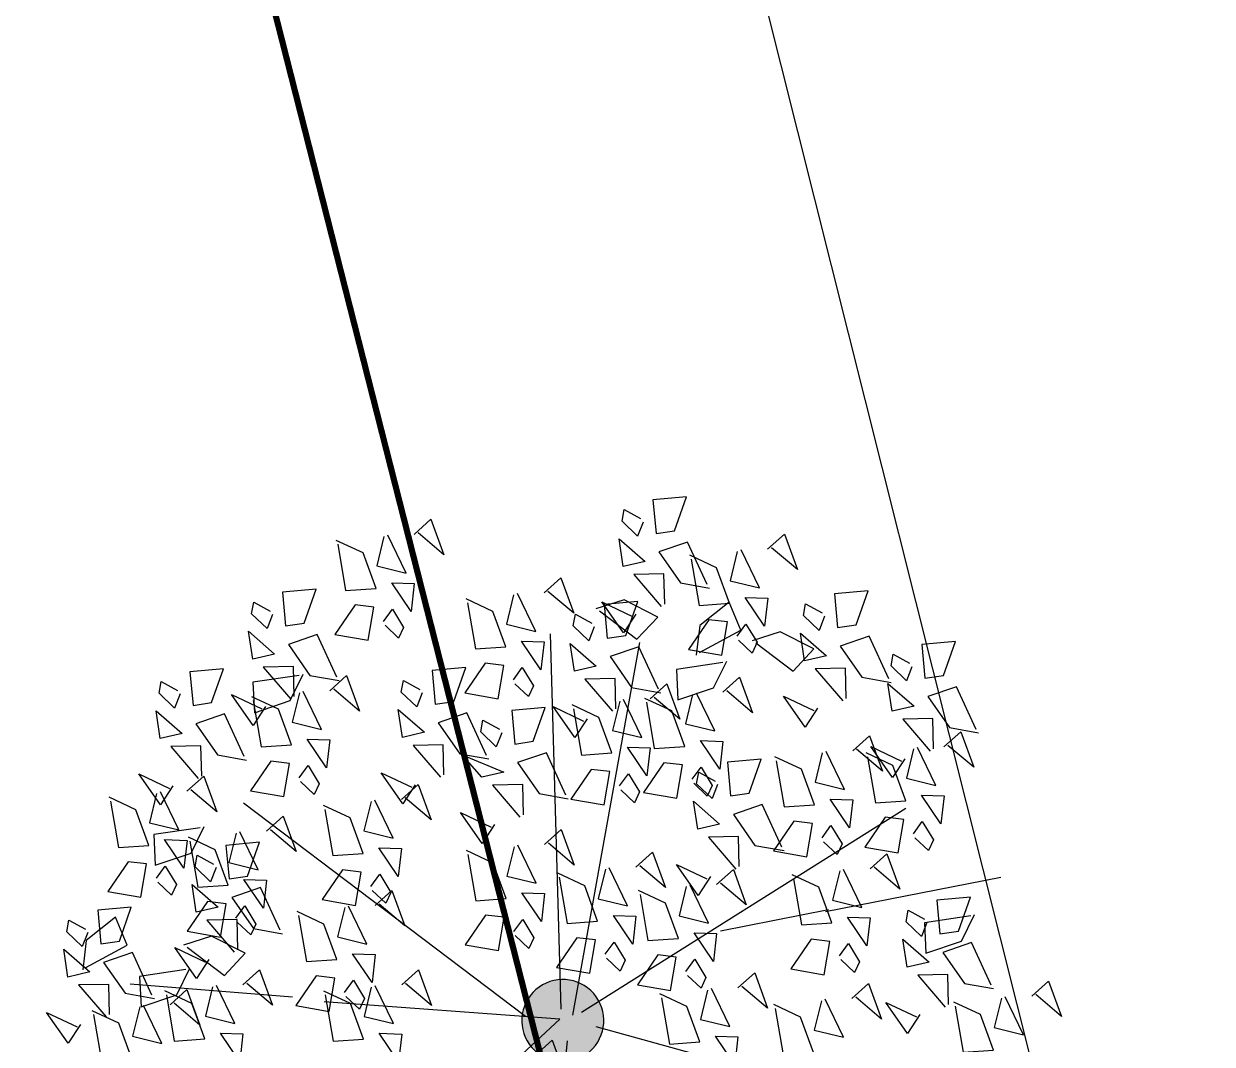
# Model space of a CAD drawing. Extents: x 671027 to 671614, y 802418 to 802669.
# Drawn here: x 671338.86 to 671344.65, y 802580.39 to 802585.36 of the extents above; entities that cross this region are included whole.
import ezdxf

# ---------------------------------------------------------------- set-up
doc = ezdxf.new("R2010")
doc.units = 0
for name, color, linetype in [('Bubbler 60', 200, 'Continuous'), ('Pipe-Lateral-10 Bars-32mm', 7, 'Continuous'), ('plataform', 8, 'Continuous'), ('ROAD BORDER', 7, 'Continuous'), ('Roads boundry', 7, 'Continuous')]:
    doc.layers.add(name, color=color, linetype=linetype)
doc.styles.get("Standard").update_dxf_attribs({"font": 'arial.ttf'})
doc.linetypes.add('32mm', pattern='A,0.5,-0.2,["32mm",Standard,S=0.1,R=0,X=-0.1,Y=-0.05],-0.5', length=1.2)

# ---------------------------------------------------------------- blocks, each defined once
blk = doc.blocks.new('tg')
at = {"layer": 'plataform', "color": 2, "extrusion": (0.04100688207803799, -0.0577157786741523, 0.99749051349588)}
for p, q in [((-2.744171246938095, 2.10230068980519, 0.1934108261326958), (-2.606488061771415, 2.263782150594409, 0.1970941394706565)), ((-2.604144507256024, 2.233895332336317, 0.1952685152386639), (-2.518605139624015, 1.909960222563598, 0.1730087848879326)), ((-2.295746014621727, 1.997949518978487, 0.1689381826686813), (-2.129120197198972, 2.139134905084859, 0.1702573122585309)), ((-2.129120197198972, 2.139134905084859, 0.1702573122585309), (-2.01817034981741, 1.893364731355462, 0.1514756556755291)), ((-2.723079288197368, 1.833319719315398, 0.1769802321596286), (-2.744171246938095, 2.10230068980519, 0.1934108261326958)), ((-2.105488976981178, 1.722298223425526, 0.1451672527674937), (-2.295746014621727, 1.997949518978487, 0.1689381826686813)), ((-2.518605139624015, 1.909960222563598, 0.1730087848879326), (-2.723079288197368, 1.833319719315398, 0.1769802321596286)), ((-2.01817034981741, 1.893364731355462, 0.1514756556755291), (-2.09316119824598, 1.69499038603891, 0.1430803989636939)), ((-2.155094263195679, 1.423558964294273, 0.1299211821149514), (-2.24494504211998, 1.615274072757813, 0.1447077759373013)), ((-2.216740066935927, 1.605102019051913, 0.1429597030780335), (-1.886016608034879, 1.54955165019993, 0.1261494473019341)), ((-1.886016608034879, 1.54955165019993, 0.1261494473019341), (-1.901249858369738, 1.332010616448599, 0.1141885495322289)), ((-1.901249858369738, 1.332010616448599, 0.1141885495322289), (-2.155094263195679, 1.423558964294273, 0.1299211821149514)), ((-3.283480337523542, -0.03333384914520821, 0.09201194091338333), (-3.116854520100787, 0.1078515369611637, 0.09333107049634459)), ((-3.116854520100787, 0.1078515369611637, 0.09333107049634459), (-3.005904672719225, -0.1379186367682337, 0.07454941391643072)), ((-1.119938230775915, -2.170644424256977, -0.1205982616766302), (-1.008988383394353, -2.416414597986375, -0.1393799182589193)), ((-1.008988383394353, -2.416414597986375, -0.1393799182589193), (-1.083979231822923, -2.614788943302926, -0.1477751749676667))]:
    blk.add_line(p, q, dxfattribs=at)
at = {"layer": 'plataform', "color": 108, "extrusion": (0.04100688207803799, -0.0577157786741523, 0.99749051349588)}
for p, q in [((-2.968452263675317, 1.229567307995524, 0.1521338205422983), (-2.801826446136147, 1.370752694101895, 0.1534529501318849)), ((-2.801826446136147, 1.370752694101895, 0.1534529501318849), (-2.690876598871, 1.124982520139667, 0.1346712935477209)), ((-2.778195226034768, 0.9539160123261468, 0.1283628906403981), (-2.968452263675317, 1.229567307995524, 0.1521338205422983)), ((-2.690876598871, 1.124982520139667, 0.1346712935477209), (-2.765867447066739, 0.9266081750559465, 0.1262760368308722)), ((-3.093223300115824, -0.3089851449310004, 0.06824101099796948), (-3.283480337523542, -0.03333384914520821, 0.09201194091338333)), ((-1.905842445959024, -2.378256028268595, -0.1003023131923728), (-1.99569322476691, -2.186540920037885, -0.08551571938071173)), ((-1.967488249582857, -2.196712973743786, -0.0872637922307159), (-1.636764790798225, -2.252263342362937, -0.1040740479992144)), ((-1.28656404819867, -2.311829810479765, -0.1219173912726555), (-1.119938230775915, -2.170644424256977, -0.1205982616766302)), ((-1.636764790798225, -2.252263342362937, -0.1040740479992144), (-1.651998041016668, -2.469804376230684, -0.1160349457784462)), ((1.248612906266317, -2.36975958056945, -0.2294905087660119), (1.415238723689072, -2.228574194463079, -0.2281713791830507)), ((1.415238723689072, -2.228574194463079, -0.2281713791830507), (1.526188571070634, -2.474344368192476, -0.2469530357560763)), ((-1.651998041016668, -2.469804376230684, -0.1160349457784462), (-1.905842445959024, -2.378256028268595, -0.1003023131923728)), ((-1.096307010790952, -2.587481106149141, -0.1456883211742927), (-1.28656404819867, -2.311829810479765, -0.1219173912726555)), ((1.438869943674035, -2.645410876355243, -0.2532614386783379), (1.248612906266317, -2.36975958056945, -0.2294905087660119)), ((-1.402154539763615, -2.647548855149296, -0.1365904936541158), (-1.264471354247689, -2.486067394127247, -0.1329071803145433)), ((-1.262127799848713, -2.515954212618169, -0.134732804550786), (-1.17658843256595, -2.839889322390889, -0.1569925348919908)), ((1.526188571070634, -2.474344368192476, -0.2469530357560763), (1.451197722642064, -2.672718713392612, -0.255348292464111)), ((-1.381062580673643, -2.916529825522673, -0.1530210876386351), (-1.402154539763615, -2.647548855149296, -0.1365904936541158)), ((-1.17658843256595, -2.839889322390889, -0.1569925348919908), (-1.381062580673643, -2.916529825522673, -0.1530210876386351)), ((-0.9770282559848056, -3.039314932522473, -0.1767354244187544), (-1.066879034792692, -2.847599824408178, -0.1619488306151439))]:
    blk.add_line(p, q, dxfattribs=at)
at = {"layer": 'plataform', "color": 98, "extrusion": (0.04100688207803799, -0.0577157786741523, 0.99749051349588)}
for p, q in [((-3.005904672719225, -0.1379186367682337, 0.07454941391643072), (-3.080895521147795, -0.33629298196837, 0.06615415721528423)), ((-1.038674059259392, -2.857771877997664, -0.1636969034735123), (-0.707950600824006, -2.913322246616815, -0.1805071592317717)), ((-0.707950600824006, -2.913322246616815, -0.1805071592317717), (-0.7231838512752802, -3.130863280484562, -0.1924680570026392)), ((-0.7231838512752802, -3.130863280484562, -0.1924680570026392), (-0.9770282559848056, -3.039314932522473, -0.1767354244187544))]:
    blk.add_line(p, q, dxfattribs=at)
at = {"layer": 'plataform', "color": 92, "extrusion": (0.04100688207803799, -0.0577157786741523, 0.99749051349588)}
for points, elevation in [([(-0.4287966583309377, 3.427323922565487), (-0.3065809588807731, 3.532997390245393), (-0.5467239800165722, 3.657081744062815), (-0.4150265944411644, 3.453973412695113)], -0.04094036375877658), ([(-0.4862703834154325, 3.325826417283362), (-0.1507173861469047, 3.313553668606595), (-0.1370909468446915, 3.095577668629319), (-0.4011049291222117, 3.153562276363894), (-0.5156053133599303, 3.332269161156083)], -0.04094036376364529), ([(-0.7928707181996415, 3.311561969298667), (-0.7773849620365363, 3.472384116837616), (-0.9787905692615535, 3.475158130322701), (-0.7928707181996415, 3.311561969298667)], -0.04094036374889845), ([(-0.4718222821420319, 3.213202433385324), (-0.6869979533247756, 3.189326956644893), (-0.7111076802057055, 3.404373117523205), (-0.4580521256223695, 3.239852102779893)], -0.04094036375139321), ([(-0.4983833737497478, 2.990656177314867), (-0.2966350964424838, 3.069194322846502), (-0.2179040045091813, 2.867631564915316), (-0.5048181670188547, 2.961357448183936)], -0.04094036375492005), ([(-0.5699286075039425, 2.892482987105597), (-0.8909766908924042, 2.990842340969345), (-0.8479510667691168, 3.204963829784532), (-0.6078080454432524, 3.080879475832288), (-0.5432460103846495, 2.878695816607791)], -0.04094036376847404), ([(-0.5583257374183641, 2.789868914715657), (-0.2227727403396382, 2.777596166174085), (-0.2091463013346058, 2.559620165978988), (-0.4731602834500621, 2.61760477374073), (-0.5876606673368707, 2.796311658426696)], -0.04094036376950988), ([(-0.4847569352191208, 2.772680177458213), (-0.575600629864621, 2.639072610448862), (-0.3115866475883686, 2.581088002714074), (-0.4911916845930344, 2.743381645270047)], -0.04094036375030757), ([(-0.5704387282677126, 2.454698674827124), (-0.3686904504457285, 2.533236820279026), (-0.2899593585521152, 2.331674062090335), (-0.5768735214810812, 2.425399945371836)], -0.04094036375132371), ([(-0.7681095652354768, 2.453873947419662), (-0.6458938657181, 2.559547415195975), (-0.8860368873016709, 2.683631769189175), (-0.7543395011166907, 2.480523437672498)], -0.04094036377126339), ([(-1.181214322137735, 2.408090327825672), (-0.9894966387160551, 2.580967207285806), (-0.9172003399950678, 2.350105719900819), (-1.148283547573757, 2.278010318186757), (-1.181214322137735, 2.408090327825672)], -0.04094036376792989), ([(-0.5568122890995132, 2.236722674660624), (-0.6476559839083457, 2.103115107623883), (-0.3836420019544754, 2.045130499834065), (-0.56324703859707, 2.207424142702572)], -0.04094036375313292), ([(-0.8111351892355325, 2.239752458374661), (-1.026310860161526, 2.215876981595077), (-1.050420587231731, 2.430923142609319), (-0.7973650325265468, 2.266402127634935)], -0.04094036375884347), ([(-0.5509582975175774, 1.707099708547714), (-0.3592406140956346, 1.879976588008222), (-0.2869443151734205, 1.649115100907168), (-0.5180275227235828, 1.577019699031856), (-0.5509582975175774, 1.707099708547714)], -0.04094036375827026), ([(-0.997415834054226, 1.774442076146496), (-0.6618628367318038, 1.762169327142774), (-0.6482363976860285, 1.544193327206666), (-0.912250379733268, 1.602177935064663), (-1.02675076420275, 1.780884819734481)], -0.04094036375523012), ([(-0.08401502760406732, 1.314022765801755), (-0.05751943360710499, 1.154644112059365), (0.1377940942985078, 1.203883725565198), (-0.08401502760406732, 1.314022765801755)], -0.04094036376001935), ([(-0.4071229402256292, 1.521950277527066), (-0.4850967047516094, 1.446939886253767), (-0.3448572357416139, 1.385427524177705), (-0.2733182203987409, 1.431139383127492), (-0.3777880100754075, 1.515507533936761)], -0.04094036376639762), ([(-0.4195684125238181, 1.326295599612785), (-0.2178201349867999, 1.404833745267104), (-0.1390890429575917, 1.203270987268162), (-0.4260032056295927, 1.29699687050924)], -0.04094036377044596), ([(-2.399310201950656, 2.428054308109321), (-2.383824445692388, 2.588876455581048), (-2.585230052605228, 2.591650468700605), (-2.399310201950656, 2.428054308109321)], -0.04094036375692267), ([(-1.27890058466533, 1.418911434961558), (-1.087182901203435, 1.591788314679941), (-1.014886602063682, 1.360926827281333), (-1.245969809586106, 1.288831425243654), (-1.27890058466533, 1.418911434961558)], -0.04094036376536016), ([(-0.405941973409726, 1.108319599770627), (-0.4967856683528852, 0.9747120325443505), (-0.2327716861026241, 0.9167274249712445), (-0.4123767230416095, 1.079021067623041)], -0.04094036376050453), ([(-2.176368091131199, 2.008975325688311), (-2.497416174520715, 2.107334679550576), (-2.45439055058797, 2.321456168501479), (-2.214247529166727, 2.19737181448074), (-2.149685493917796, 1.995188155121796)], -0.04094036374809135), ([(-1.135065227181636, 1.233762003804906), (-1.213038991628979, 1.158751613047142), (-1.072799522725836, 1.097239250618807), (-1.001260507518343, 1.142951109377571), (-1.105730297100538, 1.227319260121787)], -0.04094036375707537), ([(-0.9959023858990035, 1.221295836063169), (-1.086746080450344, 1.087688268986744), (-0.8227320983346733, 1.029703661223732), (-1.002337135110853, 1.191997303902175)], -0.04094036374570607), ([(0.2199611667923332, 0.2249107683723018), (0.1291174718214366, 0.09130320130838794), (0.3931314540037929, 0.03331859364103978), (0.2135264171327123, 0.1956122363870785)], -0.04094036376371448), ([(-2.512044021658464, 1.810490179112747), (-2.389828322722708, 1.916163646874403), (-2.629971343533852, 2.040248000746913), (-2.498273958025656, 1.8371396692828)], -0.04094036375285359), ([(-2.565164434489422, 1.891411009851755), (-2.229611437385016, 1.879138261146487), (-2.215984998462406, 1.661162261439594), (-2.479998980654442, 1.719146868687133), (-2.594499364570519, 1.897853753534873)], -0.04094036376656372), ([(-1.974871540659589, 1.638919211233149), (-2.052845305499229, 1.563908820326424), (-1.912605836136626, 1.502396458141818), (-1.841066820996511, 1.54810831680708), (-1.945536610971842, 1.632476467399583)], -0.04094036374636274), ([(-1.40191772691608, 1.138810728561319), (-1.375422132918591, 0.9794320748196728), (-1.180108604755749, 1.028671688285457), (-1.40191772691608, 1.138810728561319)], -0.04094036376427415), ([(-1.269512858958131, 0.5132425174983221), (-0.9339598620420447, 0.5009697689271988), (-0.9203334230644378, 0.2829937688964785), (-1.184347405166889, 0.340978377079572), (-1.29884778902675, 0.5196852616020606)], -0.04094036376978871), ([(-0.5762737996072653, -0.1816558703686444), (-0.3845561166038733, -0.008778990895784433), (-0.3122598174918576, -0.2396404781320253), (-0.5433430252992482, -0.3117358799672872), (-0.5762737996072653, -0.1816558703686444)], -0.04094036374058133), ([(-1.022731336278537, -0.1143135029608762), (-0.6871783394308818, -0.1265862516269895), (-0.6735519000599248, -0.3445622515072701), (-0.9375658824046087, -0.2865776438674639), (-1.052066266360376, -0.1078707592772242)], -0.04094036375248548), ([(-0.06928594060688609, -0.7244843529101744), (0.2662670565264761, -0.73675710177923), (0.2798934955992473, -0.9547331018771761), (0.01587951345631683, -0.8967484939526967), (-0.09862087062082026, -0.718041609132284)], -0.0409403637598188), ([(-0.4324384425443626, -0.3668053015135934), (-0.5104122073832609, -0.4418156924208395), (-0.3701727379262353, -0.5033280546721498), (-0.2986337230421294, -0.4576161959682554), (-0.4031035125576392, -0.3732480451283768)], -0.04094036376350749), ([(-0.37720480096264, -0.7389910427962688), (-0.1854871178370879, -0.5661141635524726), (-0.113190818142662, -0.7969756507729394), (-0.3442740260729542, -0.8690710523786123), (-0.37720480096264, -0.7389910427962688)], -0.04094036376454225), ([(-0.6992909421148151, -0.4617565767297146), (-0.6727953479150458, -0.621135230185944), (-0.4774818202794033, -0.5718956170610385), (-0.6992909421148151, -0.4617565767297146)], -0.04094036376045417), ([(-1.034844327197107, -0.4494837429460762), (-0.8330960495654517, -0.3709455973597263), (-0.7543649573191825, -0.5725083556553193), (-1.041279119883541, -0.4787824720608555)], -0.04094036376443502), ([(-1.597861288826278, -0.2397469956476163), (-1.918909372160797, -0.1413876421091832), (-1.875883748281996, 0.0727338471670383), (-1.635740726671215, -0.05135050698926907), (-1.571178691813097, -0.2535341664982169)], -0.04094036375327714), ([(0.1141465004377018, -1.52316093203007), (0.4496994975039006, -1.535433680993894), (0.463325936873326, -1.753409680874762), (0.1993119543661002, -1.695425073261233), (0.08481157038460518, -1.516718188508937)], -0.04094036375932963), ([(-1.757970459811019, -0.4440350864536604), (-1.56625277648345, -0.2711582069248175), (-1.493956477086995, -0.5020196943642228), (-1.7250396847328, -0.5741150961714093), (-1.757970459811019, -0.4440350864536604)], -0.04094036375510455), ([(-1.248741188392661, -1.304606368516211), (-1.233255432307715, -1.143784221493692), (-1.434661039438573, -1.141010208075682), (-1.248741188392661, -1.304606368516211)], -0.0409403637747689), ([(0.1156599487829729, -2.076307172249296), (0.02481625390745523, -2.209914739381705), (0.2888302359542165, -2.267899347238806), (0.1092251991238787, -2.105605704233776)], -0.04094036376472765), ([(-1.198480465664312, -1.833939996949236), (-1.006762782403428, -1.661063117516056), (-0.9344664835885444, -1.891924604968483), (-1.165549691004907, -1.964020006655003), (-1.198480465664312, -1.833939996949236)], -0.04094036376904922), ([(-0.4673436316770873, -2.124899592141408), (-0.44084803787019, -2.284278245748979), (-0.2455345100312136, -2.23503863233717), (-0.4673436316770873, -2.124899592141408)], -0.04094036375876636)]:
    blk.add_lwpolyline(points, dxfattribs=dict(at, elevation=elevation))
at = {"layer": 'plataform', "color": 108, "extrusion": (0.04100688207803799, -0.0577157786741523, 0.99749051349588)}
for points, elevation in [([(-1.075181294707205, 3.288611161564655), (-0.980506168943845, 3.340985651919089), (-1.100148644934494, 3.436570992746221), (-1.181053707105524, 3.410845992303221), (-1.101863891814497, 3.302398332483965)], -0.04094036376783414), ([(-0.9839365699111735, 3.072640510687314), (-1.213740021039532, 2.955029034341832), (-1.224079591264463, 3.196724864803938), (-0.9822213229640069, 3.206813171044334), (-0.9839365699111735, 3.072640510687314)], -0.04094036375129459), ([(-0.2348853432934752, 2.442425840690379), (-0.2083897493911504, 2.283047187015959), (-0.01307622141837439, 2.332286800616556), (-0.2348853432934752, 2.442425840690379)], -0.04094036375733309), ([(-1.539057097927432, 2.934746364778262), (-1.347339414639289, 3.107623244049974), (-1.275043115812239, 2.87676175701615), (-1.506126323227811, 2.804666355330744), (-1.539057097927432, 2.934746364778262)], -0.04094036374829749), ([(-1.985514634273785, 3.002088732241504), (-1.649961637073474, 2.989815983468485), (-1.636335197933061, 2.771839983464408), (-1.900349180467547, 2.829824591239405), (-2.014849564287719, 3.008531476019395)], -0.04094036376000051), ([(-1.39522174056697, 2.749596933852004), (-1.473195505160114, 2.674586542483937), (-1.332956036084223, 2.613074180502425), (-1.261417020903414, 2.658786039425044), (-1.365886810742837, 2.743154190209304)], -0.04094036376652888), ([(-1.132183625254838, 2.338111994547584), (-1.116697868835031, 2.49893414204574), (-1.318103475949673, 2.501708154878981), (-1.132183625254838, 2.338111994547584)], -0.04094036376606967), ([(-1.997627625285971, 2.666918492323578), (-1.795879347234711, 2.745456637899055), (-1.717148255732916, 2.543893879560512), (-2.004062418202637, 2.63761976308701)], -0.04094036375774468), ([(-1.662074239987952, 2.654645658243079), (-1.635578646370329, 2.495267004771449), (-1.440265118274173, 2.544506618141562), (-1.662074239987952, 2.654645658243079)], -0.04094036375222182), ([(-1.62767185848501, 2.475432695289016), (-1.2921188613796, 2.463159946583593), (-1.27849242230635, 2.245183946484752), (-1.542506404421543, 2.303168554246863), (-1.657006788375515, 2.481875438838061)], -0.04094036375986398), ([(-1.414494201639498, 2.315161186583456), (-1.319819075578958, 2.367535677155708), (-1.439461551867314, 2.463121017764275), (-1.520366614037818, 2.437396017322019), (-1.441176798908376, 2.328948357474698)], -0.0409403637702131), ([(-2.03523614175827, 2.543816261431355), (-1.913020442347531, 2.649489728854129), (-2.15316346379577, 2.77357408303671), (-2.021466077611531, 2.570465751520561)], -0.04094036376779389), ([(-1.323249476748929, 2.099190535638748), (-1.553052928106086, 1.981579059168788), (-1.563392498224857, 2.22327488998533), (-1.3215342298964, 2.233363196063737), (-1.323249476748929, 2.099190535638748)], -0.04094036376547258), ([(-1.6397848493752, 2.140262455141574), (-1.438036571810971, 2.21880060063279), (-1.359305479659603, 2.017237842404788), (-1.646219642223961, 2.110963725999252)], -0.04094036376065988), ([(-1.984001186146152, 2.448942492319908), (-2.074844881224428, 2.315334924902978), (-1.810830898744149, 2.257350317452929), (-1.990435935613962, 2.419643960199182)], -0.04094036376233312), ([(-2.078261765987833, 2.329694772263482), (-2.293437436818447, 2.305819295415402), (-2.317547163698372, 2.520865456293555), (-2.064491609371787, 2.356344441589401)], -0.04094036376298318), ([(-2.590376053689399, 2.18913284966052), (-2.820179504628483, 2.071521373179104), (-2.830519074921582, 2.313217203546593), (-2.58866080668628, 2.323305509691914), (-2.590376053689399, 2.18913284966052)], -0.04094036376715231), ([(-1.737471111603868, 1.151083562494021), (-1.535722834135496, 1.229621708054623), (-1.456991741984128, 1.028058949826621), (-1.743905904805978, 1.121784833460769)], -0.04094036376632935), ([(-0.8230553226654581, 0.4459001503607685), (-0.631337639405316, 0.6187770297944699), (-0.5590413402658262, 0.387915542395492), (-0.7901245476818763, 0.3158201407109891), (-0.8230553226654581, 0.4459001503607685)], -0.04094036375813132), ([(-2.87611808167682, 1.694728226238279), (-2.860632325838633, 1.855550373721771), (-3.062037932656573, 1.858324386773728), (-2.87611808167682, 1.694728226238279)], -0.04094036375701318), ([(-0.6792199651554269, 0.2607507190416712), (-0.7571937300220626, 0.1857403282967885), (-0.6169542604693947, 0.1242279659773571), (-0.5454152454521816, 0.1699398248722118), (-0.6498850350745928, 0.2543079753581788)], -0.04094036376752398), ([(-1.723844672654065, 0.9331075626251607), (-1.81468836775881, 0.7994999953708122), (-1.550674385253067, 0.7415153877583338), (-1.730279422313159, 0.9038090306406812)], -0.04094036377207877), ([(-3.158428658318907, 1.671777418315445), (-3.063753532325052, 1.724151908792033), (-3.183396008815376, 1.819737249117201), (-3.264301070676269, 1.794012249311735), (-3.185111255357553, 1.685564589328475)], -0.04094036376184745), ([(-0.9460724647933719, 0.1657994437304528), (-0.9195768707561934, 0.006420790246311743), (-0.7242633431080724, 0.05566040379182496), (-0.9460724647933719, 0.1657994437304528)], -0.04094036376259766), ([(-3.067183933685369, 1.455806767411228), (-3.296987384746612, 1.338195291158875), (-3.307326954647152, 1.579891121675695), (-3.065468686412806, 1.589979427822811), (-3.067183933685369, 1.455806767411228)], -0.04094036375492679), ([(-1.456729339436723, 0.2950939395137109), (-1.334513640216049, 0.4007674070713027), (-1.574656661596335, 0.5248517613497643), (-1.442959275385149, 0.321743429670139)], -0.04094036376032968), ([(-2.178646565170361, 0.7059880984621748), (-2.163160809237752, 0.8668102458789699), (-2.364566416055955, 0.8695842589305576), (-2.178646565170361, 0.7059880984621748)], -0.0409403637642501), ([(-3.149047120305301, 1.074574903617943), (-2.957329437018212, 1.247451782888172), (-2.885033137933144, 1.016590295815403), (-3.116116345347974, 0.9444948941294757), (-3.149047120305301, 1.074574903617943)], -0.04094036376417669), ([(-2.460957141746669, 0.6830372906339574), (-2.366282015943356, 0.7354117812462664), (-2.485924491782888, 0.8309971216805468), (-2.566829554237879, 0.8052721214398086), (-2.487639738920383, 0.6968244614579736)], -0.04094036376597437), ([(-0.08139893107847612, -1.059654593070592), (0.1203493463918567, -0.9811164475119398), (0.1990804382984266, -1.182679205280915), (-0.08783372437505721, -1.088953322038782)], -0.04094036377034177), ([(0.2541544536781562, -1.071927426909167), (0.2806500476076918, -1.231306080746698), (0.4759635754863574, -1.182066467077384), (0.2541544536781562, -1.071927426909167)], -0.0409403637664745), ([(-1.499754963667554, 0.08097245034507601), (-1.714930634429474, 0.05709697359235241), (-1.739040361460516, 0.2721431348633604), (-1.485984806782279, 0.1076221200524525)], -0.04094036376318031), ([(-2.36971241704315, 0.4670666398236114), (-2.599515867915811, 0.3494551634374879), (-2.609855438330545, 0.5911509940347847), (-2.367997170068987, 0.601239300018794), (-2.36971241704315, 0.4670666398236114)], -0.04094036376106773), ([(-3.59550465632718, 1.141917271135278), (-3.259951659289938, 1.129644522335243), (-3.246325220177263, 0.9116685224935326), (-3.510339202751438, 0.9696531300110252), (-3.624839586963428, 1.148360014641158)], -0.0409403637641165), ([(-3.005211763051082, 0.8894254723378484), (-3.08318552748417, 0.8144150809972646), (-2.942946057918498, 0.7529027190991847), (-2.871407043224457, 0.7986145779379005), (-2.9758768328644, 0.8829827290067803)], -0.04094036377223215), ([(-2.611637923959004, 0.2081122798047039), (-2.419920240766815, 0.3809891591425244), (-2.347623941396517, 0.1501276718677131), (-2.578707149042634, 0.07803227005851404), (-2.611637923959004, 0.2081122798047039)], -0.04094036375527648), ([(-3.607617647474517, 0.8067470310283626), (-3.405869370167516, 0.8852851765596287), (-3.327138277596592, 0.6837224183191154), (-3.614052440324019, 0.7774483018865629)], -0.04094036375994829), ([(-3.272064262595658, 0.7944741969595449), (-3.245568668340463, 0.6350955431769462), (-3.050255140827673, 0.6843351565330835), (-3.272064262595658, 0.7944741969595449)], -0.04094036377394408), ([(0.1020335098045421, -1.858331172217997), (0.3037817873975133, -1.779793026889307), (0.382512879330338, -1.981355784819591), (0.09559871702421274, -1.887629901265336)], -0.04094036376232768), ([(-3.058095460210653, 0.2754546472004714), (-2.722542463145722, 0.2631818982364298), (-2.708916024329702, 0.04520589817763832), (-2.972930006309515, 0.1031905061307768), (-3.087430390521241, 0.2818973907612804)], -0.04094036376137074), ([(-2.467802566380656, 0.022962848580624), (-2.545776331165133, -0.05204754265283609), (-2.405536861897909, -0.1135599047689512), (-2.33399784710844, -0.06784804599709136), (-2.438467636786804, 0.01652010481450168)], -0.04094036376190126), ([(-1.61413510235442, -0.6291845174478172), (-1.692108866977574, -0.7041949086535837), (-1.551869397655139, -0.7657072710947953), (-1.480330382569494, -0.7199954121049547), (-1.584800172246589, -0.6356272612931516)], -0.04094036375783802), ([(-0.3443264896836978, -1.844798885700466), (-0.1526088066136206, -1.671922006131939), (-0.08031250714894889, -1.902783493475093), (-0.3113957148222762, -1.974878895121186), (-0.3443264896836978, -1.844798885700466)], -0.04094036374809584), ([(-3.593991208143957, 0.5887710308888471), (-3.684834903372345, 0.4551634638646129), (-3.420820921000451, 0.3971788560617039), (-3.6004259579649, 0.5594724988759262)], -0.04094036377023754), ([(-2.73465506599284, -0.07198842689322807), (-2.708159472158205, -0.2313670806631596), (-2.512845944184161, -0.1821274670623404), (-2.73465506599284, -0.07198842689322807)], -0.04094036376582795), ([(-3.070208451101553, -0.0597155929464921), (-2.868460173497107, 0.01882255280296848), (-2.789729081318528, -0.1827402055881358), (-3.076643244140642, -0.08901432195436572)], -0.04094036376350025), ([(-2.216540986655184, -0.7118629589884229), (-2.014792709159122, -0.6333248135918267), (-1.93606161719581, -0.8348875716853141), (-2.222975779571371, -0.7411616882258858)], -0.04094036376245155), ([(-1.880987601803403, -0.7241357928947537), (-1.854492007740761, -0.8835144465413206), (-1.659178479902311, -0.8342748331302589), (-1.880987601803403, -0.7241357928947537)], -0.04094036376570735), ([(-2.48588315495341, -0.5790244041049114), (-2.470397398735093, -0.4182022568910628), (-2.671803005797782, -0.4154282433784361), (-2.48588315495341, -0.5790244041049114)], -0.04094036376085355), ([(-2.164834718638358, -0.6773839400579071), (-2.380010390022855, -0.7012594170830102), (-2.404120116509957, -0.4862132560551539), (-2.151064561928153, -0.6507342707990582)], -0.04094036376195598), ([(0.292992442597247, -2.544417675619727), (0.4152081420072442, -2.438744208196427), (0.1750651207884957, -2.314659853891537), (0.3067625063911148, -2.517768185422351)], -0.04094036377300378), ([(-2.182346808498539, -0.9001350806389706), (-1.846793811297965, -0.9124078294116199), (-1.833167372414781, -1.130383829375644), (-2.097181354556443, -1.07239922145095), (-2.211681738728481, -0.8936923365629381)], -0.04094036376370008), ([(0.2663057115653564, -2.804520919428644), (0.6018587089282583, -2.816793668173746), (0.6154851479066068, -3.034769668204996), (0.3514711656290861, -2.976785060470422), (0.2369707815794233, -2.798078175812747)], -0.04094036375508697), ([(-3.056582012245265, -0.2776915927481732), (-3.147425707093046, -0.4112991600429452), (-2.883411724788578, -0.4692837679409918), (-3.063016761645648, -0.3069901247737574)], -0.04094036375830071), ([(-2.768193731109651, -0.6019752119454153), (-2.673518605089063, -0.5496007216310344), (-2.793161081659107, -0.4540153808201473), (-2.874066143506965, -0.4797403812070038), (-2.794876328350051, -0.5881880412170657)], -0.04094036376956099), ([(-2.26294104387628, -0.9981033865657452), (-2.583989127076735, -0.8997440328381464), (-2.540963503265361, -0.6856225436570625), (-2.300820482006445, -0.8097068977053469), (-2.236258446797466, -1.011890557322166)], -0.04094036375759921), ([(-2.202914547638234, -0.9298389587608197), (-2.293758242905882, -1.063446526045096), (-2.029744260303921, -1.121431133723309), (-2.209349297242165, -0.9591374910720426)], -0.04094036376623666), ([(-2.6769490065693, -0.8179458627827352), (-2.906752457670975, -0.9355573392920675), (-2.917092027665888, -0.6938615087069087), (-2.675233759432069, -0.683773202560536), (-2.6769490065693, -0.8179458627827352)], -0.04094036376212183), ([(-0.07108161735448904, -2.660179628397937), (-0.05559586103978886, -2.499357481252738), (-0.2570014683044948, -2.496583468025154), (-0.07108161735448904, -2.660179628397937)], -0.04094036376746768), ([(0.2499668185408266, -2.758539164338831), (0.03479114757641222, -2.782414641375699), (0.01068142105882197, -2.567368480184646), (0.2637369751167054, -2.731889495269514)], -0.04094036374851115), ([(-1.644938002240666, -1.766597629607982), (-1.309385005202156, -1.778870378407799), (-1.295758565927416, -1.996846378222341), (-1.559772548271359, -1.938861770583065), (-1.674272932348018, -1.760154885763547)], -0.04094036376598954), ([(-2.818964777386944, -0.9100563888787884), (-2.696749078395497, -0.8043829214431325), (-2.936892099777793, -0.6802985671643594), (-2.805194713564333, -0.8834068988439263)], -0.04094036375147628), ([(-1.05464510843773, -2.019089428065356), (-1.13261887322168, -2.094099819298076), (-0.9923794039541931, -2.155612181413821), (-0.9208403889365018, -2.109900322519862), (-1.025310178396059, -2.025532172005613)], -0.04094036375638843), ([(-0.3533921940643321, -2.683130436416785), (-0.2587170679753128, -2.630755946007423), (-0.3783595442893971, -2.5351706052368), (-0.4592646063260519, -2.56089560548862), (-0.3800747912657838, -2.669343265430402)], -0.04094036377812724), ([(0.1518604930459895, -3.079258610807396), (-0.1691875900590381, -2.980899257146658), (-0.1261619657059965, -2.766777768208788), (0.113981055391333, -2.89086212228514), (0.1785430903822947, -3.093045781603501)], -0.04094036376145296), ([(0.2541927209990797, -3.13969115952104), (0.4559409984709442, -3.0611530139618), (0.5346720902401731, -3.262715771919847), (0.2477579279879913, -3.168989888690907)], -0.04094036376391713), ([(-0.7892705780656012, -2.330602758187439), (-0.8801142726836272, -2.464210325359532), (-0.6161002904338443, -2.522194932931738), (-0.7957053274944631, -2.359901290050135)], -0.04094036376029306), ([(-1.321497607982076, -2.114040703443818), (-1.295002014187394, -2.273419357471629), (-1.099688486146664, -2.224179743775146), (-1.321497607982076, -2.114040703443818)], -0.04094036376491403), ([(-1.13997081849941, -2.48652632632181), (-0.9482531350774674, -2.313649446861306), (-0.8759568364519075, -2.544510934179437), (-1.10704004393517, -2.616606335960351), (-1.13997081849941, -2.48652632632181)], -0.04094036375583332), ([(-0.2621474690096728, -2.899101087333499), (-0.4919509201113472, -3.016712563842832), (-0.5022904905532909, -2.775016733082424), (-0.2604322223197346, -2.764928426936425), (-0.2621474690096728, -2.899101087333499)], -0.04094036375773633), ([(-3.18303883772951, -1.025818341808629), (-3.167553081187065, -0.8649961945404366), (-3.36895868868253, -0.8622221814353882), (-3.18303883772951, -1.025818341808629)], -0.04094036376853845), ([(-2.861990401510791, -1.124177877694153), (-3.077166072772435, -1.148053354950484), (-3.101275799343179, -0.9330071934329957), (-2.848220245002603, -1.097528208720347)], -0.04094036376502551), ([(-2.709811125814388, -1.422355213991058), (-2.518093442784, -1.249478334680032), (-2.445797143766144, -1.480339821849211), (-2.676880351277622, -1.552435223466862), (-2.709811125814388, -1.422355213991058)], -0.04094036376231422), ([(-1.657050993090327, -2.10176786949794), (-1.455302715430407, -2.023229724073214), (-1.376571623631694, -2.224792482194302), (-1.66348578574955, -2.131066598775827)], -0.04094036376165305), ([(0.2678191600451016, -3.357667159457316), (0.1769754649792556, -3.491274726455274), (0.440989447257254, -3.549259334190743), (0.2613844100340932, -3.386965691335416)], -0.04094036377118748), ([(-1.586428354914573, -2.419183958954403), (-1.250875357810119, -2.431456707658028), (-1.237248918831029, -2.649432707689803), (-1.501262900877527, -2.591448099832335), (-1.615763284968362, -2.412741215431106)], -0.04094036374990079), ([(-3.465349414047468, -1.048769149677132), (-3.370674287971191, -0.996394659688751), (-3.490316764477301, -0.9008093187813557), (-3.571221826254718, -0.926534319073538), (-3.492032011127287, -1.034981978920555)], -0.04094036377361494), ([(-2.960096726977034, -1.444897324326238), (-3.281144809949695, -1.346537970474005), (-3.23811918582514, -1.132416481658604), (-2.997976164593962, -1.256500835544522), (-2.933414129737112, -1.458684495053691)], -0.0409403637669575), ([(-3.156268662553696, -1.35501284667742), (-2.820715665163584, -1.367285595585634), (-2.807089225995697, -1.585261595752444), (-3.071103208653035, -1.527276987746219), (-3.185603592500467, -1.348570102804762)], -0.04094036377006811), ([(-2.565975768695878, -1.607504645460275), (-2.64394953353504, -1.682515036367895), (-2.50371006402333, -1.744027398945046), (-2.432171049316498, -1.698315539683706), (-2.536640838737419, -1.613947388913435)], -0.0409403637591646), ([(-0.9961354612059627, -2.671675757343518), (-1.074109225732948, -2.746686148616661), (-0.933869756506418, -2.808198510990126), (-0.8623307414085581, -2.762486651580047), (-0.96680053112587, -2.678118501026485)], -0.04094036376443175), ([(-3.374104689318189, -1.264739800649009), (-3.603908140392653, -1.382351277321448), (-3.614247710319876, -1.140655446640778), (-3.372389442275859, -1.13056714035921), (-3.374104689318189, -1.264739800649009)], -0.0409403637620299), ([(-1.643424554017423, -2.319743869597661), (-1.734268248920893, -2.453351436566438), (-1.470254266684116, -2.511336044559996), (-1.649859303541664, -2.349042401391862)], -0.04094036376718327), ([(-1.537660864451798, -2.682523199838693), (-1.415445165040318, -2.576849732416445), (-1.655588186393871, -2.452765378300194), (-1.523890800344271, -2.655873710007891)], -0.04094036375105939), ([(-1.262987960844518, -2.766627032654283), (-1.236492366590854, -2.926005686437466), (-1.041178838981632, -2.876766073148341), (-1.262987960844518, -2.766627032654283)], -0.04094036376314741), ([(-3.168381653051739, -1.690183086675261), (-2.966633375744211, -1.611644941143255), (-2.887902283877809, -1.813207699168836), (-3.174816446252892, -1.719481815710307)], -0.04094036375883292), ([(-2.832828268267747, -1.70245592067704), (-2.806332674135405, -1.861834574228407), (-2.611019146716511, -1.81259496080483), (-2.832828268267747, -1.70245592067704)], -0.04094036375923932), ([(-2.342430139995064, -2.225220939140414), (-2.326944383994813, -2.06439879162975), (-2.528349991164882, -2.06162477847014), (-2.342430139995064, -2.225220939140414)], -0.04094036375458091), ([(-2.021381704234239, -2.323580475273527), (-2.236557375418203, -2.347455952012536), (-2.260667102041163, -2.132409791174803), (-2.007611547606456, -2.29693080552647)], -0.0409403637701998), ([(-1.59854134569666, -2.75435419874768), (-1.396793068199067, -2.6758160533505), (-1.318061976211295, -2.877378811606258), (-1.604976138652537, -2.783652928242652)], -0.04094036374892762), ([(-2.624740716828303, -2.248171746928753), (-2.530065590929135, -2.195797256385838), (-2.649708066933003, -2.100211915978793), (-2.730613129225354, -2.125936916189972), (-2.651423313840216, -2.234384576077939)], -0.04094036376468485), ([(-2.119488029204744, -2.644299921400856), (-2.440536112931081, -2.545940568012274), (-2.397510488849785, -2.331819078451906), (-2.157367467374071, -2.455903432797219), (-2.092805432449532, -2.658087092210877)], -0.04094036376539267), ([(-1.901734924604035, -2.798285152904129), (-1.886249168345766, -2.637463005432406), (-2.087654775488624, -2.634688992435906), (-1.901734924604035, -2.798285152904129)], -0.0409403637620967), ([(-1.580686488519725, -2.896644688980764), (-1.795862159484666, -2.920520166018375), (-1.819971886284686, -2.705474004624469), (-1.566916331674139, -2.869995019530889)], -0.04094036375698376), ([(-3.154755213938718, -1.908159086516675), (-3.24559890904399, -2.041766653771762), (-2.98158492676647, -2.099751261506337), (-3.161189963827352, -1.937457618625107)], -0.04094036376150695), ([(-2.533495991935889, -2.464142397874213), (-2.7632994429704, -2.581753874288778), (-2.773639013128383, -2.340058043730631), (-2.531780744988723, -2.329969737517189), (-2.533495991935889, -2.464142397874213)], -0.04094036376281746), ([(-1.584914906338099, -2.972330199050884), (-1.675758601526271, -3.105937765816873), (-1.411744619316704, -3.163922373647324), (-1.591349656024667, -3.001628730872626)], -0.04094036376093371), ([(-2.184045501083992, -2.821235960799812), (-2.089370375118616, -2.76886147016033), (-2.209012851160691, -2.673276130011841), (-2.289917913644112, -2.699001130088043), (-2.210728098448035, -2.807448789841344)], -0.04094036376857554), ([(-1.678792813690714, -3.217364135393104), (-1.999840896917375, -3.119004781502554), (-1.956815273146217, -2.904883292579719), (-1.716672251792137, -3.028967646695229), (-1.652110216542943, -3.231151306053799)], -0.04094036375999224), ([(-2.092800775963915, -3.037206611622207), (-2.322604227120538, -3.15481808780607), (-2.332943797384895, -2.913122257601095), (-2.091085529435778, -2.903033951251932), (-2.092800775963915, -3.037206611622207)], -0.04094036376415486)]:
    blk.add_lwpolyline(points, dxfattribs=dict(at, elevation=elevation))
at = {"layer": 'plataform', "color": 32, "extrusion": (0.04100688207803799, -0.0577157786741523, 0.99749051349588)}
for points, elevation in [([(-0.4228774908227091, 1.894973525929541), (-0.6690480797672633, 3.036121597993555)], -0.04094036376799612), ([(-0.01275537405329771, 0.01754662191767143), (1.080257461761438, 1.565278128885629)], -0.04094036376175383), ([(0.1473373857621479, -0.01311082064632802), (1.78081218111607, 0.3702682187633566)], -0.04094036374894847), ([(-0.01275537405417082, 0.01754662191772625), (-0.3591784861259197, 1.67516858204459)], -0.04094036376582644), ([(-0.06594377846380135, 0.259794157484262), (-1.845679298584592, 2.059285737140552)], -0.04094036376527811), ([(-0.08291625311833123, -0.002169522146136128), (-2.759356703975724, -0.2852779581803057)], -0.04094036375899937), ([(-0.0311271316231769, -0.07839045226289058), (-2.613438599354413, -0.9099519427581811)], -0.04094036375794433), ([(-0.04337495714294023, -0.1423484351434225), (-1.185907072604533, -2.641997163286292)], -0.04094036373677137), ([(0.07245150368782616, -0.2308323872132055), (1.239980367683047, -2.97394291134645)], -0.04094036376413943), ([(-0.5371469375017665, -1.995047361519655), (-0.486228413374805, -1.209156945908319)], -0.04094036376562964), ([(-0.5266363366337784, -1.972604769822877), (-0.605376270451234, -3.250443379030932)], -0.04094036376181112)]:
    blk.add_lwpolyline(points, dxfattribs=dict(at, elevation=elevation))
at = {"layer": 'plataform', "color": 2, "extrusion": (0.04100688207803799, -0.0577157786741523, 0.99749051349588)}
for points, elevation in [([(-0.4074554219304128, 1.661465839542156), (-0.07190242476979125, 1.649193090511636), (-0.05827598552199931, 1.431217090860571), (-0.3222899681241749, 1.489201698540057), (-0.4367903517807513, 1.667908583347806)], -0.04094036375874849), ([(-0.9092415145584793, 1.919033012355218), (-1.23028959779836, 2.017392365825682), (-1.187263973852396, 2.231513855196675), (-0.9471209524711055, 2.107429500918058), (-0.8825589174514016, 1.905245841437173)], -0.04094036376663786), ([(-1.304231464456373, 2.127989621331173), (-1.27773587066169, 1.968610967303367), (-1.082422342391733, 2.017850581121789), (-1.304231464456373, 2.127989621331173)], -0.04094036376744777), ([(-1.009528824781743, 1.439271836026891), (-0.8077805471103984, 1.51780998187075), (-0.7290494550941469, 1.316247223452096), (-1.015963617631294, 1.409973106883453)], -0.04094036375880584), ([(-2.1187068983051, 1.824068642361306), (-1.926989214720303, 1.9969455218501), (-1.85469291596068, 1.766084034721134), (-2.085776123443415, 1.693988632940964), (-2.1187068983051, 1.824068642361306)], -0.04094036375595224), ([(-2.241724040364879, 1.543967935825596), (-2.215228446558459, 1.384589282218928), (-2.019914918557945, 1.433828895657165), (-2.241724040364879, 1.543967935825596)], -0.04094036375983932), ([(-1.814572505152335, 0.8217500513363009), (-1.692356805863971, 0.9274235189894082), (-1.932499827095676, 1.051507872874582), (-1.800802441356936, 0.8483995415342659)], -0.04094036375840031), ([(-1.95570445454026, 0.2869091161743603), (-2.276752537808357, 0.3852684698080865), (-2.233726913550216, 0.599389958813552), (-1.993583892292042, 0.4753056047657928), (-1.929021857529352, 0.2731219453236972)], -0.04094036377023435), ([(-1.82080339955021, 0.1793319867053362), (-1.805317643290935, 0.3401541341769038), (-1.982185437548885, 0.4589391653478413), (-1.82080339955021, 0.1793319867053362)], -0.04094036378108887), ([(-0.8236623372147178, -0.6716486754007802), (-0.4881093402154189, -0.6839214244590016), (-0.4744829008734676, -0.901897424177133), (-0.7384968835702805, -0.8439128164296816), (-0.8529972671054868, -0.6652059318521092)], -0.04094036376605106), ([(-0.2333694434510272, -0.924140474115409), (-0.3113432078414126, -0.9991508651989548), (-0.17110373896828, -1.060663227464988), (-0.09956472372030772, -1.014951368447606), (-0.2040345135605214, -0.9305832176644537)], -0.04094036376164895), ([(-0.06777249238339667, -1.277630592900046), (-0.1586161874632043, -1.411238160317564), (0.1053977950840231, -1.46922276767158), (-0.07420724216539254, -1.306929124654941)], -0.04094036376862593), ([(-0.2004911324178723, -2.029948316560429), (-0.2784648970804523, -2.104958708023326), (-0.1382254276501594, -2.166471070112425), (-0.06668641259246677, -2.120759210958952), (-0.1711562022701384, -2.036391060149527)], -0.04094036376771396), ([(-1.531051765196565, -1.327557176465843), (-1.436376639121292, -1.275182686477311), (-1.556019115234101, -1.179597345421111), (-1.636924177593616, -1.205322345727062), (-1.557734362085577, -1.313770005844618)], -0.04094036375718572), ([(-1.025799077802629, -1.723685351059024), (-1.346847161164143, -1.625325997358753), (-1.303821537001167, -1.411204508286062), (-1.063678515647614, -1.535288862402316), (-0.9991164808856648, -1.737472521843886)], -0.04094036376003), ([(-1.439807040142812, -1.543527827383578), (-1.669610491406814, -1.661139303920453), (-1.679950061726646, -1.419443473390752), (-1.438091793167908, -1.409355167188921), (-1.439807040142812, -1.543527827383578)], -0.04094036375528942), ([(-1.858906414619339, -1.247578154204587), (-1.832410820337411, -1.406956808149394), (-1.637097292566125, -1.357717194833096), (-1.858906414619339, -1.247578154204587)], -0.04094036376912702), ([(-2.180833359882573, -1.453281320477229), (-2.271677055394923, -1.586888887299194), (-2.007663073062981, -1.644873495359982), (-2.18726810989284, -1.48257985235585)], -0.04094036376061919)]:
    blk.add_lwpolyline(points, dxfattribs=dict(at, elevation=elevation))
at = {"layer": 'plataform', "color": 98, "extrusion": (0.04100688207803799, -0.0577157786741523, 0.99749051349588)}
for points, elevation in [([(-1.037378964816862, 2.222940896642402), (-1.115352729303895, 2.147930505627132), (-0.9751132603338518, 2.086418143293192), (-0.9035742452484705, 2.132130002282663), (-1.008044034870618, 2.216498152769)], -0.04094036375900935), ([(-0.6739754398364952, 1.426999002052294), (-0.6474798457711013, 1.267620348404895), (-0.4521663180282941, 1.316859961884085), (-0.6739754398364952, 1.426999002052294)], -0.04094036376518804), ([(-1.626158410004227, 1.922286455261831), (-1.717002105002646, 1.788678888359012), (-1.452988122900195, 1.730694280175914), (-1.63259315989286, 1.892987923153399)], -0.04094036375346811), ([(-2.681620778485727, 2.405103500539195), (-2.586945652370238, 2.457477990785976), (-2.70658812865759, 2.553063331394393), (-2.787493190503175, 2.527338331007594), (-2.708303375375265, 2.418890671159681)], -0.04094036375892948), ([(-1.725358120849503, 1.486253802451893), (-1.389805123850419, 1.473981053394941), (-1.376178684833171, 1.256005053620083), (-1.640192666840195, 1.313989661736324), (-1.754693050997237, 1.492696546040991)], -0.04094036375829178), ([(-2.577277425407037, 1.556240769867541), (-2.375529147653006, 1.634778915223558), (-2.296798055595583, 1.433216157061358), (-2.583712218228851, 1.526942040561735)], -0.04094036376141527), ([(-2.555069645849162, 1.596368690201839), (-2.770245317003642, 1.572493213299789), (-2.794355043682077, 1.787539374462244), (-2.541299488976103, 1.623018359488973)], -0.04094036376143774), ([(-2.65317597108705, 1.275649243694002), (-2.974224054313926, 1.374008597585822), (-2.931198430313278, 1.588130086630971), (-2.691055409122315, 1.464045732486801), (-2.626493373873384, 1.261862073127865)], -0.04094036375763804), ([(-2.563650986226919, 1.338264770120935), (-2.654494681237026, 1.204657202798621), (-2.390480698865132, 1.146672594995712), (-2.570085735925751, 1.308966237877316)], -0.04094036376209173), ([(-1.281625850025776, 0.1780722779067833), (-1.079877572108892, 0.256610423291086), (-1.001146479985524, 0.05504766522508205), (-1.288060642522672, 0.1487735486564391)], -0.04094036376665032), ([(-1.857598129207488, 0.6076285626174351), (-2.072773800755581, 0.583753085564572), (-2.096883526985718, 0.798799246551997), (-1.84382797259271, 0.63427823194314)], -0.04094036375578494), ([(-1.267999410829543, -0.0399037224233988), (-1.358843105666113, -0.1735112892977771), (-1.094829123158096, -0.231495896910193), (-1.274434160543848, -0.06920225408277396)], -0.04094036377073187), ([(-2.103113976057476, 0.156381178974489), (-2.008438850172269, 0.208755669097843), (-2.128081326201865, 0.3043410096669487), (-2.208986388400106, 0.2786160093870562), (-2.129796573014441, 0.1701683494998334)], -0.04094036376128782), ([(-2.011869251261281, -0.0595894719035624), (-2.24167270217289, -0.1772009485477163), (-2.252012272397558, 0.06449488191476309), (-2.010154004191212, 0.07458318822386895), (-2.011869251261281, -0.0595894719035624)], -0.0409403637580723), ([(-0.5002219429947963, -1.019091749493175), (-0.4737263491202088, -1.178470403005232), (-0.2784128209853197, -1.12923078937582), (-0.5002219429947963, -1.019091749493175)], -0.04094036374969355), ([(-1.021217888082291, -0.6674597427887378), (-1.112061582985761, -0.801067309757514), (-0.8480476005182241, -0.8590519176285442), (-1.027652637580062, -0.6967582747455199)], -0.04094036377609246), ([(-0.8357753281038047, -1.00681891554731), (-0.6340270503772483, -0.9282807700285559), (-0.555295958443419, -1.129843527958999), (-0.8422101207230748, -1.036117644567321)], -0.0409403637537368), ([(-0.8846671281434315, -1.188844415517621), (-0.7624514293148397, -1.08317094811025), (-1.002594450478591, -0.9590865941291921), (-0.8708970642267109, -1.162194925551468)], -0.04094036375035832), ([(-2.121809094771657, -0.4632624512042288), (-1.999593395713788, -0.3575889836732797), (-2.239736416811381, -0.2335046295972975), (-2.108039030910362, -0.4366129609117143)], -0.04094036377459805), ([(-2.204427995901016, -0.3766927190309646), (-1.868874998767342, -0.3889654678980077), (-1.855248560006796, -0.6069414676320687), (-2.1192625421612, -0.5489568601283569), (-2.233762926278504, -0.3702499755645497)], -0.04094036375641019), ([(-0.8221488889640842, -1.224794915551477), (-0.912992583867076, -1.358402482521148), (-0.6489786017241457, -1.416387090445624), (-0.8285836386221735, -1.254093447536108)], -0.0409403637634064), ([(-1.735889271812928, -0.9674774476285862), (-1.544171588972342, -0.794600568182369), (-1.471875289737951, -1.025462055648947), (-1.702958497451446, -1.097557457551648), (-1.735889271812928, -0.9674774476285862)], -0.04094036377904113), ([(-0.9276927528212928, -1.40296590451215), (-1.142868423624648, -1.426841381521698), (-1.166978150342509, -1.211795220616369), (-0.9139225957866958, -1.376316235198583)], -0.04094036376929884), ([(-0.7907840261933661, -1.777456518266293), (-0.4552310289246236, -1.789729266944326), (-0.4416045895948876, -2.0077052670827), (-0.7056185721293728, -1.949720659307702), (-0.8201189561670841, -1.771013774230154)], -0.04094036376164806), ([(-1.592053914884385, -1.152626878959684), (-1.670027679601435, -1.227637270098007), (-1.529788210239574, -1.289149632282091), (-1.458249195316998, -1.243437773319267), (-1.562718984708914, -1.15906962271115)], -0.04094036375363731), ([(-0.8028970168533907, -2.112626758290265), (-0.6011487393166358, -2.03408861263632), (-0.5224176470309408, -2.235651370674782), (-0.8093318097970525, -2.141925487364995)], -0.04094036375961074), ([(-2.194459799279769, -1.235305320433987), (-1.992711521648328, -1.156767174846364), (-1.913980429525487, -1.358329932913116), (-2.200894592196961, -1.264604049671295)], -0.0409403637598954), ([(-1.978356080111957, -2.109458986456494), (-1.856140380973969, -2.00378551841106), (-2.096283402043297, -1.879701164496703), (-1.964586015992429, -2.082809496204185)], -0.04094036374638207)]:
    blk.add_lwpolyline(points, dxfattribs=dict(at, elevation=elevation))
blk = doc.blocks.new('Bubbler 60')
at = {"layer": 'Bubbler 60'}
h = blk.add_hatch(color=200, dxfattribs=at)
h.dxf.hatch_style = 1
h.paths.add_polyline_path([(0.2, 0, 1), (-0.2, 0, 1)])
at = {"layer": 'Bubbler 60', "color": 7}
blk.add_circle((0, 0), 0.2, dxfattribs=at)

msp = doc.modelspace()

# ---------------------------------------------------------------- linework, layer by layer
at = {"color": 0}
msp.add_line((671343.951402612, 802579.5763759634), (671336.3701071417, 802609.7324725178), dxfattribs=at)
at = {"layer": 'Pipe-Lateral-10 Bars-32mm', "color": 5, "linetype": '32mm', "const_width": 0.03, "elevation": 0.0088673163893923}
msp.add_lwpolyline([(671335.4052771316, 802603.7727212317), (671342.4378841046, 802576.1607668481), (671340.5899720093, 802575.4522509503)], dxfattribs=at)
at = {"layer": 'ROAD BORDER', "color": 0}
msp.add_arc((671356.4183857847, 802548.8972016472), 66.5000000000467, 47.97284086875054, 151.0589456224405, dxfattribs=at)
msp.add_arc((671356.4183857847, 802548.8972016472), 66.5000000000467, 47.97284086875054, 151.0589456224405, dxfattribs=at)
at = {"layer": 'ROAD BORDER'}
msp.add_arc((671356.456576219, 802548.9662537088), 64.00000000004441, 47.96386137253298, 151.0499661306829, dxfattribs=at)
at = {"layer": 'Roads boundry', "color": 3}
msp.add_lwpolyline([(671248.5910279385, 802451.9877095668, -0.06103334063775292), (671300.2366039508, 802580.0588673602, -0.4804273275002829), (671399.3166532884, 802596.50023423), (671471.7578529663, 802531.1958984801, -0.7201276442345739), (671452.8187047676, 802487.7241959309, 0.2244491123391406), (671290.8347020911, 802427.9603416859, -0.7647664495901305), (671248.5694266547, 802451.9070280312)], format="xyb", close=True, dxfattribs=at)
at = {"layer": 'Roads boundry'}
for centre in [(671356.4183857847, 802548.8972016472), (671356.4183857847, 802548.8972016472), (671356.4183943631, 802548.8972257797), (671356.4183943631, 802548.8972257797)]:
    msp.add_arc(centre, 66.5000000000467, 47.97284086875054, 151.0589456224405, dxfattribs=at)

# ---------------------------------------------------------------- block references
at = {"layer": 'Bubbler 60', "extrusion": (0.02429556639469112, -0.02787213729177239, -0.9993162009175823), "rotation": 88.00247393690435}
msp.add_blockref('Bubbler 60', (1033432.047260184, -163756.9581852203, -6059.048672874936), dxfattribs=at)
at = {"layer": 'plataform', "extrusion": (0.02429556639469112, -0.02787213729177239, -0.9993162009175823), "xscale": 0.6807066593267941, "yscale": 0.6807066593267941, "zscale": -0.6807066593267941, "rotation": 88.00247393690435}
msp.add_blockref('tg', (1033432.047260184, -163756.9581852203, -6059.048672874936), dxfattribs=at)

doc.saveas('drawing.dxf')
